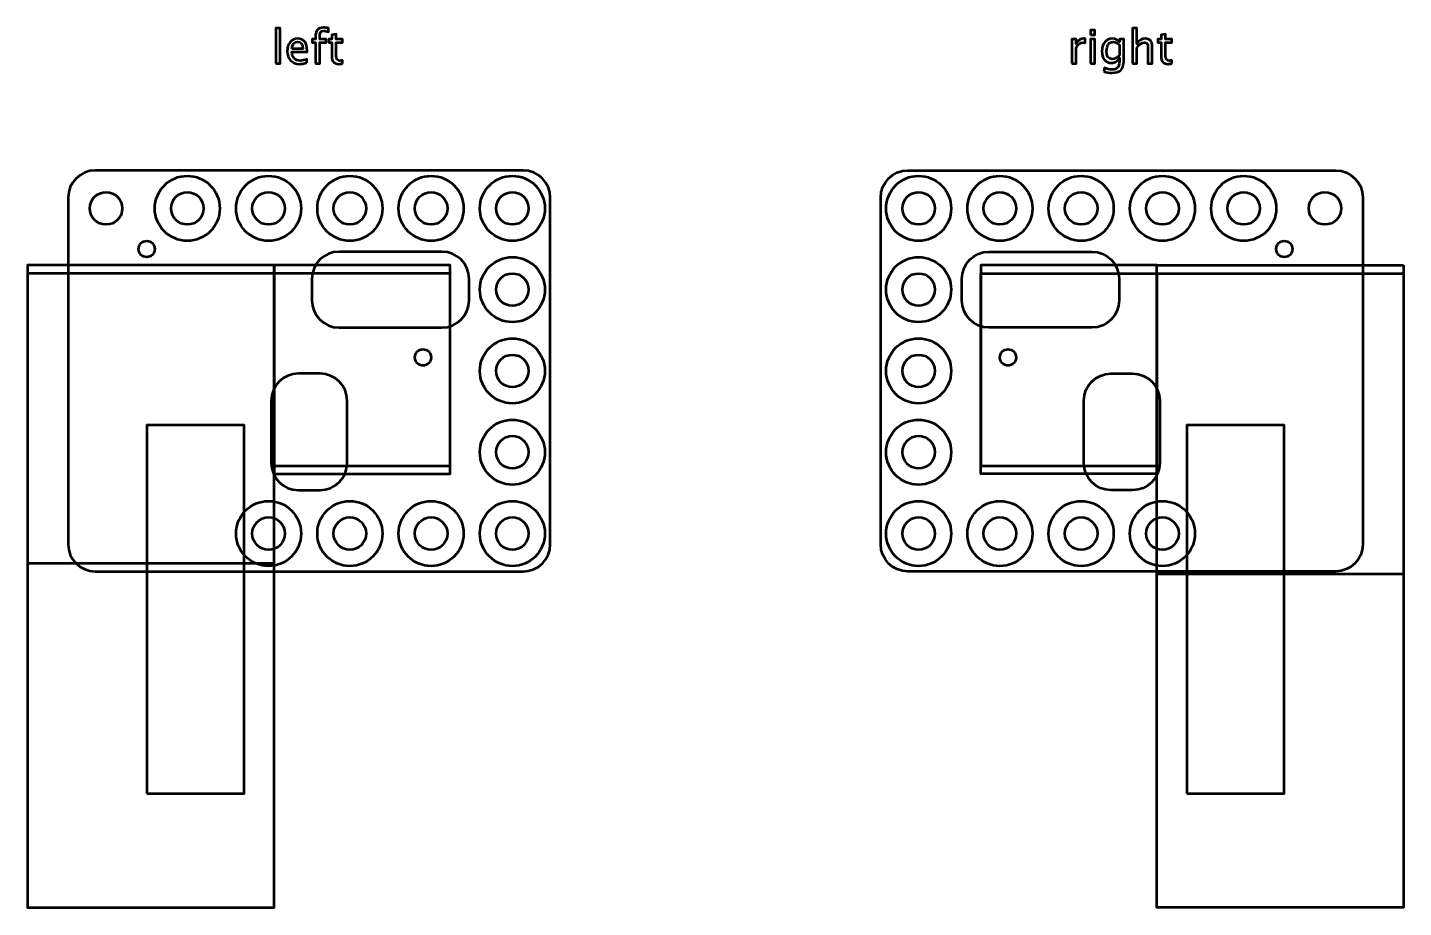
# Model space of a CAD drawing. Header units: centimetres. Extents: x -31.2 to 31.2, y -24.9 to 29.2.
# Drawn here: x -20.2 to 5.2, y -24.9 to -8.66 of the extents above; entities that cross this region are included whole.
import ezdxf

# ---------------------------------------------------------------- set-up
doc = ezdxf.new("R2010")
doc.units = ezdxf.units.CM
doc.header["$MEASUREMENT"] = 0
doc.layers.add('Layer 1', color=7, linetype='Continuous')

msp = doc.modelspace()

# ---------------------------------------------------------------- linework, layer by layer
at = {"layer": 'Layer 1', "color": 1, "lineweight": 53}
for points in [[(-20.2, -18.55), (-15.65, -18.55), (-15.65, -13.05), (-20.2, -13.05), (-20.2, -18.55)], [(-15.65, -16.75), (-12.4, -16.75), (-12.4, -13.05), (-15.65, -13.05), (-15.65, -16.75)], [(-2.6, -16.75), (0.65, -16.75), (0.65, -13.05), (-2.6, -13.05), (-2.6, -16.75)]]:
    msp.add_lwpolyline(points, close=True, dxfattribs=at)
at = {"layer": 'Layer 1', "color": 4, "lineweight": 53}
for points in [[(-18, -22.8), (-16.2, -22.8), (-16.2, -16), (-18, -16), (-18, -22.8)], [(1.2, -22.8), (3, -22.8), (3, -16), (1.2, -16), (1.2, -22.8)]]:
    msp.add_lwpolyline(points, close=True, dxfattribs=at)
for centre, major_axis in [((-17.24999, -12.00001), (0, 0.60001)), ((-15.74999, -12.00001), (0, 0.60001)), ((-14.24999, -12.00001), (0, 0.60001)), ((-12.74999, -12.00001), (0, 0.60001)), ((-11.24999, -12.00001), (0, 0.60001)), ((-3.75001, -12.00001), (0, 0.60001)), ((-2.25001, -12.00001), (0, 0.60001)), ((-0.75001, -12.00001), (0, 0.60001)), ((0.74999, -12.00001), (0, 0.60001)), ((2.24999, -12.00001), (0, 0.60001)), ((-18, -12.75), (0, 0.15)), ((3, -12.75), (0, 0.15)), ((-11.24999, -13.50001), (0, 0.60001)), ((-3.75001, -13.50001), (0, 0.60001)), ((-11.24999, -15.00001), (0, 0.60001)), ((-3.75001, -15.00001), (0, 0.60001)), ((-12.9, -14.75), (0, 0.15)), ((-2.1, -14.75), (0, 0.15)), ((-11.24999, -16.50001), (0, 0.60001)), ((-3.75001, -16.50001), (0, 0.60001)), ((-15.74999, -18.00001), (0, 0.60001)), ((-14.24999, -18.00001), (0, 0.60001)), ((-12.74999, -18.00001), (0, 0.60001)), ((-11.24999, -18.00001), (0, 0.60001)), ((-3.75001, -18.00001), (0, 0.60001)), ((-2.25001, -18.00001), (0, 0.60001)), ((-0.75001, -18.00001), (0, 0.60001)), ((0.74999, -18.00001), (0, 0.60001))]:
    msp.add_ellipse(centre, major_axis=major_axis, ratio=1, dxfattribs=at)
at = {"layer": 'Layer 1', "lineweight": 53}
for centre, major_axis in [((-18.74999, -12.00001), (0, 0.30001)), ((-17.24999, -12.00001), (0, 0.30001)), ((-15.74999, -12.00001), (0, 0.30001)), ((-14.24999, -12.00001), (0, 0.30001)), ((-12.74999, -12.00001), (0, 0.30001)), ((-11.24999, -12.00001), (0, 0.30001)), ((-3.75001, -12.00001), (0, 0.30001)), ((-2.25001, -12.00001), (0, 0.30001)), ((-0.75001, -12.00001), (0, 0.30001)), ((0.74999, -12.00001), (0, 0.30001)), ((2.24999, -12.00001), (0, 0.30001)), ((3.74999, -12.00001), (0, 0.30001)), ((-18, -12.75), (0, 0.15)), ((3, -12.75), (0, 0.15)), ((-11.24999, -13.50001), (0, 0.30001)), ((-3.75001, -13.50001), (0, 0.30001)), ((-12.9, -14.75), (0, 0.15)), ((-11.24999, -15.00001), (0, 0.30001)), ((-3.75001, -15.00001), (0, 0.30001)), ((-2.1, -14.75), (0, 0.15)), ((-11.24999, -16.50001), (0, 0.30001)), ((-3.75001, -16.50001), (0, 0.30001)), ((-15.74999, -18.00001), (0, 0.30001)), ((-14.24999, -18.00001), (0, 0.30001)), ((-12.74999, -18.00001), (0, 0.30001)), ((-11.24999, -18.00001), (0, 0.30001)), ((-3.75001, -18.00001), (0, 0.30001)), ((-2.25001, -18.00001), (0, 0.30001)), ((-0.75001, -18.00001), (0, 0.30001)), ((0.74999, -18.00001), (0, 0.30001))]:
    msp.add_ellipse(centre, major_axis=major_axis, ratio=1, dxfattribs=at)
at = {"layer": 'Layer 1', "color": 5, "lineweight": 53}
for points, knots in [([(-15.61504, -9.32639), (-15.61504, -9.32639), (-15.61504, -8.67361), (-15.61504, -8.67361), (-15.61504, -8.67361), (-15.61504, -8.67361), (-15.53376, -8.67361), (-15.53376, -8.67361), (-15.53376, -8.67361), (-15.53376, -8.67361), (-15.53376, -9.32639), (-15.53376, -9.32639), (-15.53376, -9.32639), (-15.53376, -9.32639), (-15.61504, -9.32639), (-15.61504, -9.32639)], [0, 0, 0, 0, 0.2, 0.2, 0.2, 0.2, 0.4, 0.4, 0.4, 0.4, 0.6, 0.6, 0.6, 0.6, 1, 1, 1, 1]), ([(-15.041, -9.312), (-15.09561, -9.32837), (-15.14231, -9.33655), (-15.18126, -9.33655), (-15.18126, -9.33655), (-15.24772, -9.33655), (-15.30177, -9.31454), (-15.3434, -9.27065), (-15.3434, -9.27065), (-15.38503, -9.22677), (-15.40591, -9.1699), (-15.40591, -9.09991), (-15.40591, -9.09991), (-15.40591, -9.03203), (-15.38757, -8.97629), (-15.35074, -8.93269), (-15.35074, -8.93269), (-15.31391, -8.88923), (-15.26677, -8.86749), (-15.20934, -8.86749), (-15.20934, -8.86749), (-15.15501, -8.86749), (-15.11296, -8.88683), (-15.08333, -8.92549), (-15.08333, -8.92549), (-15.0537, -8.96416), (-15.03888, -9.01891), (-15.03888, -9.08989), (-15.03888, -9.08989), (-15.03888, -9.08989), (-15.0393, -9.11472), (-15.0393, -9.11472), (-15.0393, -9.11472), (-15.0393, -9.11472), (-15.32294, -9.11472), (-15.32294, -9.11472), (-15.32294, -9.11472), (-15.31108, -9.22197), (-15.25873, -9.27559), (-15.16602, -9.27559), (-15.16602, -9.27559), (-15.13201, -9.27559), (-15.09038, -9.26599), (-15.041, -9.2468), (-15.041, -9.2468), (-15.041, -9.2468), (-15.041, -9.312), (-15.041, -9.312)], [0, 0, 0, 0, 0.07692308, 0.07692308, 0.07692308, 0.07692308, 0.15384615, 0.15384615, 0.15384615, 0.15384615, 0.23076923, 0.23076923, 0.23076923, 0.23076923, 0.30769231, 0.30769231, 0.30769231, 0.30769231, 0.38461538, 0.38461538, 0.38461538, 0.38461538, 0.46153846, 0.46153846, 0.46153846, 0.46153846, 0.53846154, 0.53846154, 0.53846154, 0.53846154, 0.61538462, 0.61538462, 0.61538462, 0.61538462, 0.69230769, 0.69230769, 0.69230769, 0.69230769, 0.76923077, 0.76923077, 0.76923077, 0.76923077, 0.84615385, 0.84615385, 0.84615385, 0.84615385, 1, 1, 1, 1]), ([(-14.88337, -9.32639), (-14.88337, -9.32639), (-14.88337, -8.93862), (-14.88337, -8.93862), (-14.88337, -8.93862), (-14.88337, -8.93862), (-14.94701, -8.93862), (-14.94701, -8.93862), (-14.94701, -8.93862), (-14.94701, -8.93862), (-14.94701, -8.87765), (-14.94701, -8.87765), (-14.94701, -8.87765), (-14.94701, -8.87765), (-14.88337, -8.87765), (-14.88337, -8.87765), (-14.88337, -8.87765), (-14.88337, -8.87765), (-14.88337, -8.82389), (-14.88337, -8.82389), (-14.88337, -8.82389), (-14.88337, -8.71693), (-14.83454, -8.66345), (-14.7369, -8.66345), (-14.7369, -8.66345), (-14.70952, -8.66345), (-14.67848, -8.66796), (-14.64376, -8.67699), (-14.64376, -8.67699), (-14.64376, -8.67699), (-14.64376, -8.74219), (-14.64376, -8.74219), (-14.64376, -8.74219), (-14.68059, -8.73033), (-14.71008, -8.72441), (-14.73224, -8.72441), (-14.73224, -8.72441), (-14.75919, -8.72441), (-14.77754, -8.73076), (-14.78727, -8.7436), (-14.78727, -8.7436), (-14.79715, -8.75644), (-14.80209, -8.78029), (-14.80209, -8.81514), (-14.80209, -8.81514), (-14.80209, -8.81514), (-14.80209, -8.87765), (-14.80209, -8.87765), (-14.80209, -8.87765), (-14.80209, -8.87765), (-14.68934, -8.87765), (-14.68934, -8.87765), (-14.68934, -8.87765), (-14.68934, -8.87765), (-14.68934, -8.93862), (-14.68934, -8.93862), (-14.68934, -8.93862), (-14.68934, -8.93862), (-14.80209, -8.93862), (-14.80209, -8.93862), (-14.80209, -8.93862), (-14.80209, -8.93862), (-14.80209, -9.32639), (-14.80209, -9.32639), (-14.80209, -9.32639), (-14.80209, -9.32639), (-14.88337, -9.32639), (-14.88337, -9.32639)], [0, 0, 0, 0, 0.05555556, 0.05555556, 0.05555556, 0.05555556, 0.11111111, 0.11111111, 0.11111111, 0.11111111, 0.16666667, 0.16666667, 0.16666667, 0.16666667, 0.22222222, 0.22222222, 0.22222222, 0.22222222, 0.27777778, 0.27777778, 0.27777778, 0.27777778, 0.33333333, 0.33333333, 0.33333333, 0.33333333, 0.38888889, 0.38888889, 0.38888889, 0.38888889, 0.44444444, 0.44444444, 0.44444444, 0.44444444, 0.5, 0.5, 0.5, 0.5, 0.55555556, 0.55555556, 0.55555556, 0.55555556, 0.61111111, 0.61111111, 0.61111111, 0.61111111, 0.66666667, 0.66666667, 0.66666667, 0.66666667, 0.72222222, 0.72222222, 0.72222222, 0.72222222, 0.77777778, 0.77777778, 0.77777778, 0.77777778, 0.83333333, 0.83333333, 0.83333333, 0.83333333, 0.88888889, 0.88888889, 0.88888889, 0.88888889, 1, 1, 1, 1]), ([(-14.38666, -9.32625), (-14.41178, -9.33316), (-14.43365, -9.33655), (-14.45213, -9.33655), (-14.45213, -9.33655), (-14.49362, -9.33655), (-14.52594, -9.3247), (-14.54908, -9.30099), (-14.54908, -9.30099), (-14.57236, -9.27728), (-14.58393, -9.2444), (-14.58393, -9.20221), (-14.58393, -9.20221), (-14.58393, -9.20221), (-14.58393, -8.93862), (-14.58393, -8.93862), (-14.58393, -8.93862), (-14.58393, -8.93862), (-14.6401, -8.93862), (-14.6401, -8.93862), (-14.6401, -8.93862), (-14.6401, -8.93862), (-14.6401, -8.87765), (-14.6401, -8.87765), (-14.6401, -8.87765), (-14.6401, -8.87765), (-14.58393, -8.87765), (-14.58393, -8.87765), (-14.58393, -8.87765), (-14.58393, -8.87765), (-14.58393, -8.79652), (-14.58393, -8.79652), (-14.58393, -8.79652), (-14.58393, -8.79652), (-14.50265, -8.78875), (-14.50265, -8.78875), (-14.50265, -8.78875), (-14.50265, -8.78875), (-14.50265, -8.87765), (-14.50265, -8.87765), (-14.50265, -8.87765), (-14.50265, -8.87765), (-14.38497, -8.87765), (-14.38497, -8.87765), (-14.38497, -8.87765), (-14.38497, -8.87765), (-14.38497, -8.93862), (-14.38497, -8.93862), (-14.38497, -8.93862), (-14.38497, -8.93862), (-14.50265, -8.93862), (-14.50265, -8.93862), (-14.50265, -8.93862), (-14.50265, -8.93862), (-14.50265, -9.18754), (-14.50265, -9.18754), (-14.50265, -9.18754), (-14.50265, -9.24624), (-14.47711, -9.27559), (-14.42617, -9.27559), (-14.42617, -9.27559), (-14.4153, -9.27559), (-14.40218, -9.27376), (-14.38666, -9.27023), (-14.38666, -9.27023), (-14.38666, -9.27023), (-14.38666, -9.32625), (-14.38666, -9.32625)], [0, 0, 0, 0, 0.05555556, 0.05555556, 0.05555556, 0.05555556, 0.11111111, 0.11111111, 0.11111111, 0.11111111, 0.16666667, 0.16666667, 0.16666667, 0.16666667, 0.22222222, 0.22222222, 0.22222222, 0.22222222, 0.27777778, 0.27777778, 0.27777778, 0.27777778, 0.33333333, 0.33333333, 0.33333333, 0.33333333, 0.38888889, 0.38888889, 0.38888889, 0.38888889, 0.44444444, 0.44444444, 0.44444444, 0.44444444, 0.5, 0.5, 0.5, 0.5, 0.55555556, 0.55555556, 0.55555556, 0.55555556, 0.61111111, 0.61111111, 0.61111111, 0.61111111, 0.66666667, 0.66666667, 0.66666667, 0.66666667, 0.72222222, 0.72222222, 0.72222222, 0.72222222, 0.77777778, 0.77777778, 0.77777778, 0.77777778, 0.83333333, 0.83333333, 0.83333333, 0.83333333, 0.88888889, 0.88888889, 0.88888889, 0.88888889, 1, 1, 1, 1]), ([(-0.92344, -9.32639), (-0.92344, -9.32639), (-0.92344, -8.87765), (-0.92344, -8.87765), (-0.92344, -8.87765), (-0.92344, -8.87765), (-0.84216, -8.87765), (-0.84216, -8.87765), (-0.84216, -8.87765), (-0.84216, -8.87765), (-0.84216, -8.96246), (-0.84216, -8.96246), (-0.84216, -8.96246), (-0.80984, -8.89967), (-0.763, -8.86834), (-0.70147, -8.86834), (-0.70147, -8.86834), (-0.69315, -8.86834), (-0.6844, -8.86905), (-0.67537, -8.87046), (-0.67537, -8.87046), (-0.67537, -8.87046), (-0.67537, -8.94652), (-0.67537, -8.94652), (-0.67537, -8.94652), (-0.68948, -8.94186), (-0.70189, -8.93946), (-0.71262, -8.93946), (-0.71262, -8.93946), (-0.76427, -8.93946), (-0.80745, -8.96994), (-0.84216, -9.03104), (-0.84216, -9.03104), (-0.84216, -9.03104), (-0.84216, -9.32639), (-0.84216, -9.32639), (-0.84216, -9.32639), (-0.84216, -9.32639), (-0.92344, -9.32639), (-0.92344, -9.32639)], [0, 0, 0, 0, 0.09090909, 0.09090909, 0.09090909, 0.09090909, 0.18181818, 0.18181818, 0.18181818, 0.18181818, 0.27272727, 0.27272727, 0.27272727, 0.27272727, 0.36363636, 0.36363636, 0.36363636, 0.36363636, 0.45454545, 0.45454545, 0.45454545, 0.45454545, 0.54545455, 0.54545455, 0.54545455, 0.54545455, 0.63636364, 0.63636364, 0.63636364, 0.63636364, 0.72727273, 0.72727273, 0.72727273, 0.72727273, 0.81818182, 0.81818182, 0.81818182, 0.81818182, 1, 1, 1, 1]), ([(-0.57701, -8.79553), (-0.57701, -8.79553), (-0.57701, -8.71425), (-0.57701, -8.71425), (-0.57701, -8.71425), (-0.57701, -8.71425), (-0.49573, -8.71425), (-0.49573, -8.71425), (-0.49573, -8.71425), (-0.49573, -8.71425), (-0.49573, -8.79553), (-0.49573, -8.79553), (-0.49573, -8.79553), (-0.49573, -8.79553), (-0.57701, -8.79553), (-0.57701, -8.79553)], [0, 0, 0, 0, 0.2, 0.2, 0.2, 0.2, 0.4, 0.4, 0.4, 0.4, 0.6, 0.6, 0.6, 0.6, 1, 1, 1, 1]), ([(-0.57701, -9.32639), (-0.57701, -9.32639), (-0.57701, -8.87765), (-0.57701, -8.87765), (-0.57701, -8.87765), (-0.57701, -8.87765), (-0.49573, -8.87765), (-0.49573, -8.87765), (-0.49573, -8.87765), (-0.49573, -8.87765), (-0.49573, -9.32639), (-0.49573, -9.32639), (-0.49573, -9.32639), (-0.49573, -9.32639), (-0.57701, -9.32639), (-0.57701, -9.32639)], [0, 0, 0, 0, 0.2, 0.2, 0.2, 0.2, 0.4, 0.4, 0.4, 0.4, 0.6, 0.6, 0.6, 0.6, 1, 1, 1, 1]), ([(-0.33063, -9.4754), (-0.33063, -9.4754), (-0.32103, -9.40513), (-0.32103, -9.40513), (-0.32103, -9.40513), (-0.2739, -9.42714), (-0.22719, -9.43815), (-0.18105, -9.43815), (-0.18105, -9.43815), (-0.08947, -9.43815), (-0.04361, -9.38961), (-0.04361, -9.29266), (-0.04361, -9.29266), (-0.04361, -9.29266), (-0.04361, -9.22211), (-0.04361, -9.22211), (-0.04361, -9.22211), (-0.05772, -9.25188), (-0.07775, -9.27488), (-0.10386, -9.29139), (-0.10386, -9.29139), (-0.12997, -9.3079), (-0.15903, -9.31623), (-0.19107, -9.31623), (-0.19107, -9.31623), (-0.24539, -9.31623), (-0.28843, -9.29676), (-0.32018, -9.25781), (-0.32018, -9.25781), (-0.35193, -9.21886), (-0.36788, -9.16609), (-0.36788, -9.09948), (-0.36788, -9.09948), (-0.36788, -9.03133), (-0.34982, -8.97573), (-0.31369, -8.93269), (-0.31369, -8.93269), (-0.27743, -8.88979), (-0.23072, -8.86834), (-0.17329, -8.86834), (-0.17329, -8.86834), (-0.12305, -8.86834), (-0.07973, -8.88866), (-0.04361, -8.92944), (-0.04361, -8.92944), (-0.04361, -8.92944), (-0.04361, -8.87765), (-0.04361, -8.87765), (-0.04361, -8.87765), (-0.04361, -8.87765), (0.03768, -8.87765), (0.03768, -8.87765), (0.03768, -8.87765), (0.03768, -8.87765), (0.03768, -9.20391), (0.03768, -9.20391), (0.03768, -9.20391), (0.03768, -9.27404), (0.03401, -9.32597), (0.02667, -9.35969), (0.02667, -9.35969), (0.01947, -9.39342), (0.00564, -9.42108), (-0.0144, -9.44252), (-0.0144, -9.44252), (-0.04996, -9.4802), (-0.10555, -9.49911), (-0.18105, -9.49911), (-0.18105, -9.49911), (-0.23284, -9.49911), (-0.28265, -9.49121), (-0.33063, -9.4754)], [0, 0, 0, 0, 0.05263158, 0.05263158, 0.05263158, 0.05263158, 0.10526316, 0.10526316, 0.10526316, 0.10526316, 0.15789474, 0.15789474, 0.15789474, 0.15789474, 0.21052632, 0.21052632, 0.21052632, 0.21052632, 0.26315789, 0.26315789, 0.26315789, 0.26315789, 0.31578947, 0.31578947, 0.31578947, 0.31578947, 0.36842105, 0.36842105, 0.36842105, 0.36842105, 0.42105263, 0.42105263, 0.42105263, 0.42105263, 0.47368421, 0.47368421, 0.47368421, 0.47368421, 0.52631579, 0.52631579, 0.52631579, 0.52631579, 0.57894737, 0.57894737, 0.57894737, 0.57894737, 0.63157895, 0.63157895, 0.63157895, 0.63157895, 0.68421053, 0.68421053, 0.68421053, 0.68421053, 0.73684211, 0.73684211, 0.73684211, 0.73684211, 0.78947368, 0.78947368, 0.78947368, 0.78947368, 0.84210526, 0.84210526, 0.84210526, 0.84210526, 0.89473684, 0.89473684, 0.89473684, 0.89473684, 1, 1, 1, 1]), ([(0.19558, -9.32639), (0.19558, -9.32639), (0.19558, -8.67361), (0.19558, -8.67361), (0.19558, -8.67361), (0.19558, -8.67361), (0.27686, -8.67361), (0.27686, -8.67361), (0.27686, -8.67361), (0.27686, -8.67361), (0.27686, -8.96246), (0.27686, -8.96246), (0.27686, -8.96246), (0.3199, -8.89967), (0.37268, -8.86834), (0.43505, -8.86834), (0.43505, -8.86834), (0.47428, -8.86834), (0.50546, -8.88062), (0.52846, -8.90531), (0.52846, -8.90531), (0.55146, -8.92987), (0.56304, -8.96303), (0.56304, -9.00451), (0.56304, -9.00451), (0.56304, -9.00451), (0.56304, -9.32639), (0.56304, -9.32639), (0.56304, -9.32639), (0.56304, -9.32639), (0.48175, -9.32639), (0.48175, -9.32639), (0.48175, -9.32639), (0.48175, -9.32639), (0.48175, -9.03104), (0.48175, -9.03104), (0.48175, -9.03104), (0.48175, -8.99774), (0.47682, -8.97403), (0.46708, -8.95992), (0.46708, -8.95992), (0.4572, -8.94567), (0.44097, -8.93862), (0.41825, -8.93862), (0.41825, -8.93862), (0.3683, -8.93862), (0.32117, -8.97121), (0.27686, -9.03641), (0.27686, -9.03641), (0.27686, -9.03641), (0.27686, -9.32639), (0.27686, -9.32639), (0.27686, -9.32639), (0.27686, -9.32639), (0.19558, -9.32639), (0.19558, -9.32639)], [0, 0, 0, 0, 0.06666667, 0.06666667, 0.06666667, 0.06666667, 0.13333333, 0.13333333, 0.13333333, 0.13333333, 0.2, 0.2, 0.2, 0.2, 0.26666667, 0.26666667, 0.26666667, 0.26666667, 0.33333333, 0.33333333, 0.33333333, 0.33333333, 0.4, 0.4, 0.4, 0.4, 0.46666667, 0.46666667, 0.46666667, 0.46666667, 0.53333333, 0.53333333, 0.53333333, 0.53333333, 0.6, 0.6, 0.6, 0.6, 0.66666667, 0.66666667, 0.66666667, 0.66666667, 0.73333333, 0.73333333, 0.73333333, 0.73333333, 0.8, 0.8, 0.8, 0.8, 0.86666667, 0.86666667, 0.86666667, 0.86666667, 1, 1, 1, 1]), ([(0.92174, -9.32625), (0.89662, -9.33316), (0.87475, -9.33655), (0.85627, -9.33655), (0.85627, -9.33655), (0.81478, -9.33655), (0.78246, -9.3247), (0.75932, -9.30099), (0.75932, -9.30099), (0.73604, -9.27728), (0.72447, -9.2444), (0.72447, -9.20221), (0.72447, -9.20221), (0.72447, -9.20221), (0.72447, -8.93862), (0.72447, -8.93862), (0.72447, -8.93862), (0.72447, -8.93862), (0.6683, -8.93862), (0.6683, -8.93862), (0.6683, -8.93862), (0.6683, -8.93862), (0.6683, -8.87765), (0.6683, -8.87765), (0.6683, -8.87765), (0.6683, -8.87765), (0.72447, -8.87765), (0.72447, -8.87765), (0.72447, -8.87765), (0.72447, -8.87765), (0.72447, -8.79652), (0.72447, -8.79652), (0.72447, -8.79652), (0.72447, -8.79652), (0.80575, -8.78875), (0.80575, -8.78875), (0.80575, -8.78875), (0.80575, -8.78875), (0.80575, -8.87765), (0.80575, -8.87765), (0.80575, -8.87765), (0.80575, -8.87765), (0.92343, -8.87765), (0.92343, -8.87765), (0.92343, -8.87765), (0.92343, -8.87765), (0.92343, -8.93862), (0.92343, -8.93862), (0.92343, -8.93862), (0.92343, -8.93862), (0.80575, -8.93862), (0.80575, -8.93862), (0.80575, -8.93862), (0.80575, -8.93862), (0.80575, -9.18754), (0.80575, -9.18754), (0.80575, -9.18754), (0.80575, -9.24624), (0.83129, -9.27559), (0.88223, -9.27559), (0.88223, -9.27559), (0.8931, -9.27559), (0.90622, -9.27376), (0.92174, -9.27023), (0.92174, -9.27023), (0.92174, -9.27023), (0.92174, -9.32625), (0.92174, -9.32625)], [0, 0, 0, 0, 0.05555556, 0.05555556, 0.05555556, 0.05555556, 0.11111111, 0.11111111, 0.11111111, 0.11111111, 0.16666667, 0.16666667, 0.16666667, 0.16666667, 0.22222222, 0.22222222, 0.22222222, 0.22222222, 0.27777778, 0.27777778, 0.27777778, 0.27777778, 0.33333333, 0.33333333, 0.33333333, 0.33333333, 0.38888889, 0.38888889, 0.38888889, 0.38888889, 0.44444444, 0.44444444, 0.44444444, 0.44444444, 0.5, 0.5, 0.5, 0.5, 0.55555556, 0.55555556, 0.55555556, 0.55555556, 0.61111111, 0.61111111, 0.61111111, 0.61111111, 0.66666667, 0.66666667, 0.66666667, 0.66666667, 0.72222222, 0.72222222, 0.72222222, 0.72222222, 0.77777778, 0.77777778, 0.77777778, 0.77777778, 0.83333333, 0.83333333, 0.83333333, 0.83333333, 0.88888889, 0.88888889, 0.88888889, 0.88888889, 1, 1, 1, 1]), ([(-15.3187, -9.05376), (-15.3187, -9.05376), (-15.12058, -9.05376), (-15.12058, -9.05376), (-15.12058, -9.05376), (-15.12058, -8.97022), (-15.15177, -8.92846), (-15.214, -8.92846), (-15.214, -8.92846), (-15.27665, -8.92846), (-15.31151, -8.97022), (-15.3187, -9.05376)], [0, 0, 0, 0, 0.25, 0.25, 0.25, 0.25, 0.5, 0.5, 0.5, 0.5, 1, 1, 1, 1]), ([(-0.04361, -9.17117), (-0.04361, -9.17117), (-0.04361, -8.98504), (-0.04361, -8.98504), (-0.04361, -8.98504), (-0.07945, -8.94793), (-0.11854, -8.9293), (-0.16073, -8.9293), (-0.16073, -8.9293), (-0.19826, -8.9293), (-0.22761, -8.94426), (-0.24878, -8.97432), (-0.24878, -8.97432), (-0.27009, -9.00423), (-0.28067, -9.04586), (-0.28067, -9.09892), (-0.28067, -9.09892), (-0.28067, -9.19643), (-0.2461, -9.24511), (-0.17681, -9.24511), (-0.17681, -9.24511), (-0.12968, -9.24511), (-0.08523, -9.22042), (-0.04361, -9.17117)], [0, 0, 0, 0, 0.14285714, 0.14285714, 0.14285714, 0.14285714, 0.28571429, 0.28571429, 0.28571429, 0.28571429, 0.42857143, 0.42857143, 0.42857143, 0.42857143, 0.57142857, 0.57142857, 0.57142857, 0.57142857, 0.71428571, 0.71428571, 0.71428571, 0.71428571, 1, 1, 1, 1])]:
    msp.add_open_spline(points, degree=3, knots=knots, dxfattribs=at)
at = {"layer": 'Layer 1', "lineweight": 53}
for points in [[(-19.45, -18.2), (-19.45, -18.2), (-19.45, -11.8), (-19.45, -11.8), (-19.45, -11.8), (-19.45, -11.52386), (-19.22614, -11.3), (-18.95, -11.3), (-18.95, -11.3), (-18.95, -11.3), (-11.05, -11.3), (-11.05, -11.3), (-11.05, -11.3), (-10.77386, -11.3), (-10.55, -11.52386), (-10.55, -11.8), (-10.55, -11.8), (-10.55, -11.8), (-10.55, -18.2), (-10.55, -18.2), (-10.55, -18.2), (-10.55, -18.47614), (-10.77386, -18.7), (-11.05, -18.7), (-11.05, -18.7), (-11.05, -18.7), (-18.95, -18.7), (-18.95, -18.7), (-18.95, -18.7), (-19.22614, -18.7), (-19.45, -18.47614), (-19.45, -18.2)], [(4.45, -18.2), (4.45, -18.2), (4.45, -11.8), (4.45, -11.8), (4.45, -11.8), (4.45, -11.52386), (4.22614, -11.3), (3.95, -11.3), (3.95, -11.3), (3.95, -11.3), (-3.95, -11.3), (-3.95, -11.3), (-3.95, -11.3), (-4.22614, -11.3), (-4.45, -11.52386), (-4.45, -11.8), (-4.45, -11.8), (-4.45, -11.8), (-4.45, -18.2), (-4.45, -18.2), (-4.45, -18.2), (-4.45, -18.47614), (-4.22614, -18.7), (-3.95, -18.7), (-3.95, -18.7), (-3.95, -18.7), (3.95, -18.7), (3.95, -18.7), (3.95, -18.7), (4.22614, -18.7), (4.45, -18.47614), (4.45, -18.2)], [(-14.95, -13.7), (-14.95, -13.7), (-14.95, -13.3), (-14.95, -13.3), (-14.95, -13.3), (-14.95, -13.02386), (-14.72614, -12.8), (-14.45, -12.8), (-14.45, -12.8), (-14.45, -12.8), (-12.55, -12.8), (-12.55, -12.8), (-12.55, -12.8), (-12.27386, -12.8), (-12.05, -13.02386), (-12.05, -13.3), (-12.05, -13.3), (-12.05, -13.3), (-12.05, -13.7), (-12.05, -13.7), (-12.05, -13.7), (-12.05, -13.97614), (-12.27386, -14.2), (-12.55, -14.2), (-12.55, -14.2), (-12.55, -14.2), (-14.45, -14.2), (-14.45, -14.2), (-14.45, -14.2), (-14.72614, -14.2), (-14.95, -13.97614), (-14.95, -13.7)], [(-0.05, -13.7), (-0.05, -13.7), (-0.05, -13.3), (-0.05, -13.3), (-0.05, -13.3), (-0.05, -13.02386), (-0.27386, -12.8), (-0.55, -12.8), (-0.55, -12.8), (-0.55, -12.8), (-2.45, -12.8), (-2.45, -12.8), (-2.45, -12.8), (-2.72614, -12.8), (-2.95, -13.02386), (-2.95, -13.3), (-2.95, -13.3), (-2.95, -13.3), (-2.95, -13.7), (-2.95, -13.7), (-2.95, -13.7), (-2.95, -13.97614), (-2.72614, -14.2), (-2.45, -14.2), (-2.45, -14.2), (-2.45, -14.2), (-0.55, -14.2), (-0.55, -14.2), (-0.55, -14.2), (-0.27386, -14.2), (-0.05, -13.97614), (-0.05, -13.7)], [(-14.8, -17.2), (-14.8, -17.2), (-15.2, -17.2), (-15.2, -17.2), (-15.2, -17.2), (-15.47614, -17.2), (-15.7, -16.97614), (-15.7, -16.7), (-15.7, -16.7), (-15.7, -16.7), (-15.7, -15.55), (-15.7, -15.55), (-15.7, -15.55), (-15.7, -15.27386), (-15.47614, -15.05), (-15.2, -15.05), (-15.2, -15.05), (-15.2, -15.05), (-14.8, -15.05), (-14.8, -15.05), (-14.8, -15.05), (-14.52386, -15.05), (-14.3, -15.27386), (-14.3, -15.55), (-14.3, -15.55), (-14.3, -15.55), (-14.3, -16.7), (-14.3, -16.7), (-14.3, -16.7), (-14.3, -16.97614), (-14.52386, -17.2), (-14.8, -17.2)], [(-0.2, -17.2), (-0.2, -17.2), (0.2, -17.2), (0.2, -17.2), (0.2, -17.2), (0.47614, -17.2), (0.7, -16.97614), (0.7, -16.7), (0.7, -16.7), (0.7, -16.7), (0.7, -15.55), (0.7, -15.55), (0.7, -15.55), (0.7, -15.27386), (0.47614, -15.05), (0.2, -15.05), (0.2, -15.05), (0.2, -15.05), (-0.2, -15.05), (-0.2, -15.05), (-0.2, -15.05), (-0.47614, -15.05), (-0.7, -15.27386), (-0.7, -15.55), (-0.7, -15.55), (-0.7, -15.55), (-0.7, -16.7), (-0.7, -16.7), (-0.7, -16.7), (-0.7, -16.97614), (-0.47614, -17.2), (-0.2, -17.2)]]:
    msp.add_open_spline(points, degree=3, knots=[0, 0, 0, 0, 0.11111111, 0.11111111, 0.11111111, 0.11111111, 0.22222222, 0.22222222, 0.22222222, 0.22222222, 0.33333333, 0.33333333, 0.33333333, 0.33333333, 0.44444444, 0.44444444, 0.44444444, 0.44444444, 0.55555556, 0.55555556, 0.55555556, 0.55555556, 0.66666667, 0.66666667, 0.66666667, 0.66666667, 0.77777778, 0.77777778, 0.77777778, 0.77777778, 1, 1, 1, 1], dxfattribs=at)
at = {"layer": 'Layer 1', "color": 4, "lineweight": 53}
for points in [[(-20.2, -13.2), (-20.2, -13.2), (-15.65, -13.2), (-15.65, -13.2), (-15.65, -13.2), (-15.65, -13.2), (-15.65, -24.9), (-15.65, -24.9), (-15.65, -24.9), (-15.65, -24.9), (-20.2, -24.9), (-20.2, -24.9), (-20.2, -24.9), (-20.2, -24.9), (-20.2, -13.2), (-20.2, -13.2)], [(-15.65, -13.2), (-15.65, -13.2), (-12.4, -13.2), (-12.4, -13.2), (-12.4, -13.2), (-12.4, -13.2), (-12.4, -16.9), (-12.4, -16.9), (-12.4, -16.9), (-12.4, -16.9), (-15.65, -16.9), (-15.65, -16.9), (-15.65, -16.9), (-15.65, -16.9), (-15.65, -13.2), (-15.65, -13.2)], [(0.65, -13.2), (0.65, -13.2), (-2.6, -13.2), (-2.6, -13.2), (-2.6, -13.2), (-2.6, -13.2), (-2.6, -16.9), (-2.6, -16.9), (-2.6, -16.9), (-2.6, -16.9), (0.65, -16.9), (0.65, -16.9), (0.65, -16.9), (0.65, -16.9), (0.65, -13.2), (0.65, -13.2)], [(5.2, -13.2), (5.2, -13.2), (0.65, -13.2), (0.65, -13.2), (0.65, -13.2), (0.65, -13.2), (0.65, -24.9), (0.65, -24.9), (0.65, -24.9), (0.65, -24.9), (5.2, -24.9), (5.2, -24.9), (5.2, -24.9), (5.2, -24.9), (5.2, -13.2), (5.2, -13.2)]]:
    msp.add_open_spline(points, degree=3, knots=[0, 0, 0, 0, 0.2, 0.2, 0.2, 0.2, 0.4, 0.4, 0.4, 0.4, 0.6, 0.6, 0.6, 0.6, 1, 1, 1, 1], dxfattribs=at)
at = {"layer": 'Layer 1', "color": 1, "lineweight": 53}
msp.add_open_spline([(5.2, -13.05), (5.2, -13.05), (0.65, -13.05), (0.65, -13.05), (0.65, -13.05), (0.65, -13.05), (0.65, -18.75), (0.65, -18.75), (0.65, -18.75), (0.65, -18.75), (5.2, -18.75), (5.2, -18.75), (5.2, -18.75), (5.2, -18.75), (5.2, -13.05), (5.2, -13.05)], degree=3, knots=[0, 0, 0, 0, 0.2, 0.2, 0.2, 0.2, 0.4, 0.4, 0.4, 0.4, 0.6, 0.6, 0.6, 0.6, 1, 1, 1, 1], dxfattribs=at)

doc.saveas('drawing.dxf')
